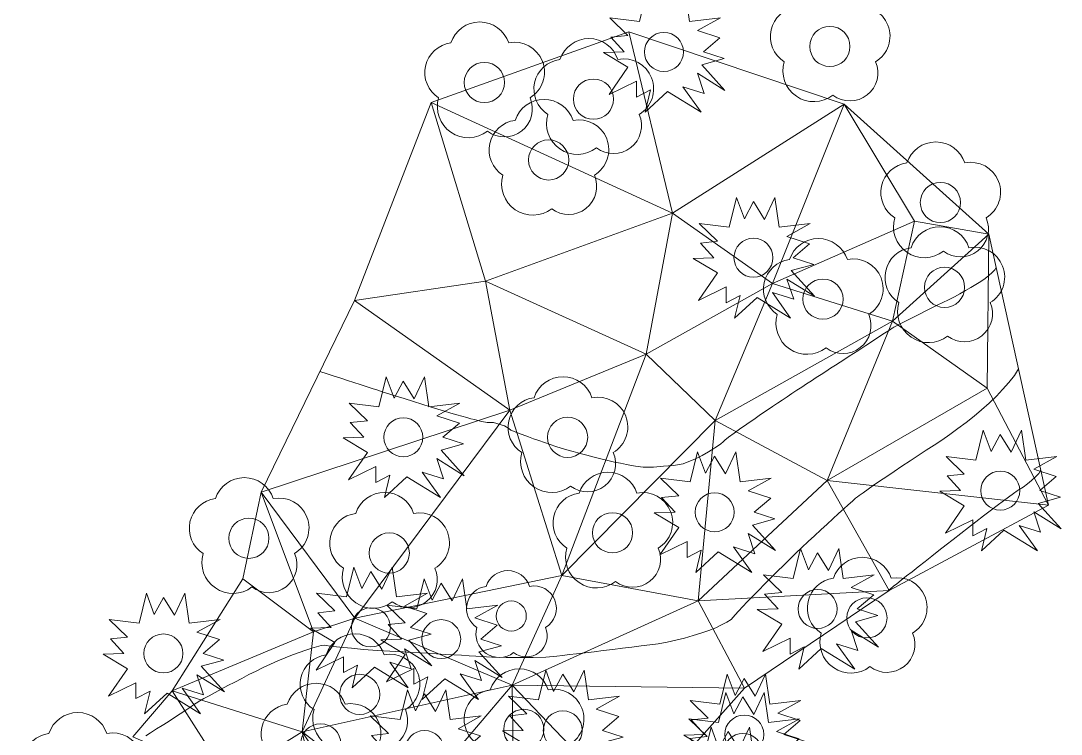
# Model space of a CAD drawing. Header units: metres. Extents: x 33479199 to 33479599, y 5709119 to 5709389.
# Drawn here: x 33479479.3 to 33479530.5, y 5709242.2 to 5709277.3 of the extents above; entities that cross this region are included whole.
import ezdxf

# ---------------------------------------------------------------- set-up
doc = ezdxf.new("R2010")
doc.units = ezdxf.units.M
doc.linetypes.add('58', pattern=[4.5, 3, -1.5])
doc.layers.get('0').update_dxf_attribs({"color": 1, "linetype": 'CONTINUOUS'})
for name, color, linetype, lineweight in [('HTW_LINIEN_HOEHENLINIEN', 171, 'CONTINUOUS', 18), ('HTW_PUNKTE_VEGETATION', 7, 'CONTINUOUS', 18), ('Wald', 255, 'CONTINUOUS', 0)]:
    doc.layers.add(name, color=color, linetype=linetype, lineweight=lineweight)
doc.layers.get('0').off()

# ---------------------------------------------------------------- blocks, each defined once
blk = doc.blocks.new('Laubbaum')
at = {"color": 0, "lineweight": -2}
blk.add_circle((0, 0), 0.165, dxfattribs=at)
for centre, radius, start, end in [((-0.0375, 0.246938), 0.25, 18.1948723, 161.8051277), ((-0.243912, 0.08198), 0.245, 97.2899464, 237.6524382), ((0.248581, 0.084865), 0.245, 301.0640108, 101.4370002), ((-0.130685, -0.198041), 0.255, 163.3552369, 307.6277171), ((0.164141, -0.216861), 0.23, 232.773955, 23.5404981)]:
    blk.add_arc(centre, radius, start, end, dxfattribs=at)
blk = doc.blocks.new('Nadelbaum')
at = {"color": 0, "lineweight": -2}
for p, q in [((-0.14, 0.495), (-0.2, 0.25)), ((-0.075, 0.32), (-0.14, 0.495)), ((0, 0.46), (-0.075, 0.32)), ((0.09, 0.315), (0, 0.46)), ((0.175, 0.495), (0.09, 0.315)), ((0.21, 0.25), (0.175, 0.495)), ((-0.2, 0.25), (-0.445, 0.28)), ((-0.445, 0.28), (-0.295, 0.135)), ((0.465, 0.28), (0.21, 0.25)), ((0.275, 0.175), (0.465, 0.28)), ((0.46, 0.115), (0.275, 0.175)), ((-0.295, 0.135), (-0.435, 0.12)), ((-0.435, 0.12), (-0.325, 0)), ((0.325, 0), (0.46, 0.115)), ((-0.325, 0), (-0.495, -0.005)), ((0.495, -0.055), (0.325, 0)), ((-0.495, -0.005), (-0.295, -0.125)), ((0.31, -0.105), (0.495, -0.055)), ((-0.295, -0.125), (-0.45, -0.35)), ((0.5, -0.315), (0.31, -0.105)), ((-0.45, -0.35), (-0.225, -0.24)), ((-0.225, -0.24), (-0.225, -0.37)), ((0.33, -0.34), (0.275, -0.175)), ((0.275, -0.175), (0.5, -0.315)), ((-0.225, -0.37), (-0.11, -0.31)), ((-0.11, -0.31), (-0.155, -0.495)), ((-0.155, -0.495), (0.03, -0.325)), ((0.03, -0.325), (0.305, -0.495)), ((0.305, -0.495), (0.155, -0.285)), ((0.155, -0.285), (0.33, -0.34))]:
    blk.add_line(p, q, dxfattribs=at)
blk.add_circle((0, 0), 0.16, dxfattribs=at)

msp = doc.modelspace()

# ---------------------------------------------------------------- linework, layer by layer
at = {"layer": 'HTW_LINIEN_HOEHENLINIEN', "color": 1, "linetype": '58', "lineweight": 18}
for points in [[(33479494.047901, 5709260.062968, 158), (33479494.402901, 5709259.946828, 158), (33479494.744901, 5709259.834828, 158), (33479495.072901, 5709259.727828, 158), (33479495.401901, 5709259.621828, 158), (33479495.716901, 5709259.519828, 158), (33479496.019901, 5709259.422828, 158), (33479496.322901, 5709259.324828, 158), (33479496.612901, 5709259.231828, 158), (33479496.889901, 5709259.142828, 158), (33479497.166901, 5709259.053828, 158), (33479497.431901, 5709258.968828, 158), (33479497.684901, 5709258.887828, 158), (33479498.190901, 5709258.726828, 158), (33479498.648901, 5709258.582828, 158), (33479499.061901, 5709258.454828, 158), (33479499.475901, 5709258.327828, 158), (33479499.844901, 5709258.215828, 158), (33479500.171901, 5709258.117828, 158), (33479500.497901, 5709258.019828, 158), (33479500.781901, 5709257.935828, 158), (33479501.027901, 5709257.865828, 158), (33479501.273901, 5709257.795828, 158), (33479501.480901, 5709257.738828, 158), (33479501.652901, 5709257.693828, 158), (33479501.994901, 5709257.603828, 158), (33479502.193901, 5709257.561828, 158), (33479502.275016, 5709257.559754, 158), (33479502.598901, 5709257.547828, 158), (33479503.134901, 5709257.393828, 158), (33479503.347131, 5709257.252453, 158), (33479503.452901, 5709257.180828, 158), (33479503.828901, 5709257.025828, 158), (33479504.313901, 5709256.846828, 158), (33479504.555901, 5709256.756828, 158), (33479504.824901, 5709256.660828, 158), (33479505.100901, 5709256.566828, 158), (33479505.376901, 5709256.472828, 158), (33479505.660901, 5709256.379828, 158), (33479505.931265, 5709256.295907, 158), (33479506.200901, 5709256.211828, 158), (33479506.517901, 5709256.120828, 158), (33479506.851901, 5709256.029828, 158), (33479507.186901, 5709255.939828, 158), (33479507.539901, 5709255.849828, 158), (33479507.881901, 5709255.766828, 158), (33479508.223901, 5709255.683828, 158), (33479508.555901, 5709255.607828, 158), (33479508.848901, 5709255.545828, 158), (33479509.140901, 5709255.482828, 158), (33479509.393901, 5709255.433828, 158), (33479509.580043, 5709255.405871, 158), (33479509.951901, 5709255.351828, 158), (33479510.466901, 5709255.353828, 158), (33479510.960901, 5709255.397828, 158), (33479511.454901, 5709255.441828, 158), (33479511.927901, 5709255.526828, 158), (33479512.215567, 5709255.639874, 158), (33479512.501901, 5709255.752828, 158), (33479512.856901, 5709255.931828, 158), (33479513.174901, 5709256.115828, 158), (33479513.491901, 5709256.299828, 158), (33479513.771901, 5709256.488828, 158), (33479513.907961, 5709256.62093, 158), (33479513.975901, 5709256.686828, 158), (33479514.161901, 5709256.829828, 158), (33479514.432901, 5709257.025828, 158), (33479514.703901, 5709257.222828, 158), (33479515.059901, 5709257.472828, 158), (33479515.466901, 5709257.752828, 158), (33479515.669901, 5709257.892828, 158), (33479515.885901, 5709258.039828, 158), (33479516.109901, 5709258.191828, 158), (33479516.334901, 5709258.343828, 158), (33479516.567901, 5709258.500828, 158), (33479516.804901, 5709258.659828, 158), (33479517.041901, 5709258.818828, 158), (33479517.282901, 5709258.978828, 158), (33479517.523901, 5709259.137828, 158), (33479517.764901, 5709259.296828, 158), (33479518.005901, 5709259.453828, 158), (33479518.242843, 5709259.607137, 158), (33479518.478901, 5709259.760828, 158), (33479518.717901, 5709259.915828, 158), (33479518.953901, 5709260.068828, 158), (33479519.189901, 5709260.221828, 158), (33479519.423901, 5709260.372828, 158), (33479519.651901, 5709260.520828, 158), (33479519.879901, 5709260.668828, 158), (33479520.101901, 5709260.812828, 158), (33479520.313901, 5709260.949828, 158), (33479520.526901, 5709261.087828, 158), (33479520.728901, 5709261.219828, 158), (33479520.916901, 5709261.342828, 158), (33479521.292901, 5709261.587828, 158), (33479521.612901, 5709261.796828, 158), (33479521.845901, 5709261.948828, 158), (33479522.078901, 5709262.100828, 158), (33479522.223901, 5709262.195828, 158), (33479522.25144, 5709262.215185, 158), (33479522.305901, 5709262.252828, 158), (33479522.640901, 5709262.426828, 158), (33479523.102901, 5709262.660828, 158), (33479523.332901, 5709262.776828, 158), (33479523.594901, 5709262.907828, 158), (33479523.869901, 5709263.043828, 158), (33479524.144901, 5709263.180828, 158), (33479524.431901, 5709263.321828, 158), (33479524.712855, 5709263.459615, 158), (33479524.991901, 5709263.595828, 158), (33479525.278901, 5709263.741828, 158), (33479525.554901, 5709263.891828, 158), (33479525.831901, 5709264.042828, 158), (33479526.098901, 5709264.196828, 158), (33479526.339901, 5709264.348828, 158), (33479526.580901, 5709264.499828, 158), (33479526.795901, 5709264.648828, 158), (33479526.968901, 5709264.789828, 158), (33479527.140901, 5709264.929828, 158), (33479527.270901, 5709265.060828, 158), (33479527.343658, 5709265.178616, 158)], [(33479485.480109, 5709242.13906, 157), (33479485.709109, 5709242.28506, 157), (33479486.003109, 5709242.46906, 157), (33479486.285572, 5709242.64305, 157), (33479486.568109, 5709242.81606, 157), (33479486.895109, 5709243.02606, 157), (33479487.174109, 5709243.21106, 157), (33479487.453109, 5709243.39506, 157), (33479487.684109, 5709243.55406, 157), (33479487.773833, 5709243.627813, 157), (33479487.818109, 5709243.66406, 157), (33479487.949109, 5709243.74406, 157), (33479488.142109, 5709243.85506, 157), (33479488.336109, 5709243.96606, 157), (33479488.592109, 5709244.10706, 157), (33479488.885109, 5709244.26606, 157), (33479489.178109, 5709244.42506, 157), (33479489.509109, 5709244.60106, 157), (33479489.853109, 5709244.78106, 157), (33479490.196109, 5709244.96006, 157), (33479490.553109, 5709245.14406, 157), (33479490.900017, 5709245.319687, 157), (33479491.245109, 5709245.49406, 157), (33479491.613109, 5709245.66406, 157), (33479491.976109, 5709245.82006, 157), (33479492.339109, 5709245.97706, 157), (33479492.697109, 5709246.12006, 157), (33479493.023109, 5709246.23806, 157), (33479493.349109, 5709246.35606, 157), (33479493.642109, 5709246.45006, 157), (33479493.876109, 5709246.51106, 157), (33479494.110109, 5709246.57106, 157), (33479494.284109, 5709246.59706, 157), (33479494.372107, 5709246.579213, 157), (33479494.547109, 5709246.54406, 157), (33479495.024109, 5709246.49206, 157), (33479495.608109, 5709246.44106, 157), (33479496.191109, 5709246.38906, 157), (33479496.881109, 5709246.33706, 157), (33479497.482663, 5709246.303835, 157), (33479497.783109, 5709246.28606, 157), (33479498.149109, 5709246.26506, 157), (33479498.546109, 5709246.24106, 157), (33479498.943109, 5709246.21806, 157), (33479499.370109, 5709246.19306, 157), (33479499.793109, 5709246.16806, 157), (33479500.216109, 5709246.14306, 157), (33479500.634109, 5709246.11806, 157), (33479501.011109, 5709246.09506, 157), (33479501.388109, 5709246.07106, 157), (33479501.725109, 5709246.04906, 157), (33479501.987712, 5709246.032237, 157), (33479502.512109, 5709245.99806, 157), (33479503.216109, 5709245.98306, 157), (33479503.879109, 5709245.98506, 157), (33479504.542109, 5709245.98606, 157), (33479505.164109, 5709246.00506, 157), (33479505.523578, 5709246.042007, 157), (33479505.703109, 5709246.05906, 157), (33479505.986109, 5709246.09006, 157), (33479506.336109, 5709246.13006, 157), (33479506.686109, 5709246.17106, 157), (33479507.103109, 5709246.22006, 157), (33479507.549109, 5709246.27406, 157), (33479507.995109, 5709246.32706, 157), (33479508.471109, 5709246.38506, 157), (33479508.939109, 5709246.44206, 157), (33479509.406109, 5709246.49906, 157), (33479509.865109, 5709246.55606, 157), (33479510.280176, 5709246.608147, 157), (33479510.695109, 5709246.66006, 157), (33479511.134109, 5709246.74206, 157), (33479511.566109, 5709246.84206, 157), (33479511.998109, 5709246.94306, 157), (33479512.422109, 5709247.06306, 157), (33479512.807109, 5709247.19106, 157), (33479513.192109, 5709247.31806, 157), (33479513.537109, 5709247.45406, 157), (33479513.811109, 5709247.58706, 157), (33479514.084109, 5709247.72006, 157), (33479514.285109, 5709247.85006, 157), (33479514.383564, 5709247.967547, 157), (33479514.481109, 5709248.08406, 157), (33479514.651109, 5709248.27006, 157), (33479514.869109, 5709248.50106, 157), (33479515.088109, 5709248.73206, 157), (33479515.355109, 5709249.00806, 157), (33479515.646109, 5709249.30406, 157), (33479515.936109, 5709249.60006, 157), (33479516.250109, 5709249.91506, 157), (33479516.564109, 5709250.22606, 157), (33479516.878109, 5709250.53606, 157), (33479517.191109, 5709250.84206, 157), (33479517.480825, 5709251.119003, 157), (33479517.769109, 5709251.39506, 157), (33479518.081109, 5709251.68906, 157), (33479518.391109, 5709251.97906, 157), (33479518.702109, 5709252.27006, 157), (33479519.011109, 5709252.55606, 157), (33479519.295109, 5709252.81606, 157), (33479519.579109, 5709253.07606, 157), (33479519.838109, 5709253.31106, 157), (33479520.048109, 5709253.49806, 157), (33479520.258109, 5709253.68506, 157), (33479520.420109, 5709253.82406, 157), (33479520.509429, 5709253.894352, 157), (33479520.598109, 5709253.96406, 157), (33479520.783109, 5709254.09606, 157), (33479521.034109, 5709254.27006, 157), (33479521.285109, 5709254.44506, 157), (33479521.602109, 5709254.66106, 157), (33479521.956109, 5709254.89906, 157), (33479522.310109, 5709255.13706, 157), (33479522.700109, 5709255.39806, 157), (33479523.097109, 5709255.66106, 157), (33479523.494109, 5709255.92306, 157), (33479523.898109, 5709256.18706, 157), (33479524.280514, 5709256.434457, 157), (33479524.662109, 5709256.68106, 157), (33479525.061109, 5709256.95606, 157), (33479525.458109, 5709257.25106, 157), (33479525.855109, 5709257.54606, 157), (33479526.250109, 5709257.86006, 157), (33479526.623109, 5709258.18506, 157), (33479526.996109, 5709258.51006, 157), (33479527.347109, 5709258.84606, 157), (33479527.657109, 5709259.18506, 157), (33479527.967109, 5709259.52306, 157), (33479528.235109, 5709259.86306, 157), (33479528.442362, 5709260.19788, 157)], [(33479521.96446, 5709249.212864, 156), (33479522.00846, 5709249.265864, 156), (33479522.03146, 5709249.290864, 156), (33479522.040462, 5709249.29981, 156), (33479522.04246, 5709249.300864, 156), (33479522.13246, 5709249.371864, 156), (33479522.28746, 5709249.494864, 156), (33479522.44346, 5709249.617864, 156), (33479522.66546, 5709249.792864, 156), (33479522.93146, 5709250.001864, 156), (33479523.19646, 5709250.210864, 156), (33479523.50546, 5709250.453864, 156), (33479523.83646, 5709250.713864, 156), (33479524.16646, 5709250.973864, 156), (33479524.51846, 5709251.250864, 156), (33479524.870456, 5709251.527786, 156), (33479525.22146, 5709251.802864, 156), (33479525.59746, 5709252.094864, 156), (33479525.97046, 5709252.381864, 156), (33479526.34346, 5709252.669864, 156), (33479526.71246, 5709252.951864, 156), (33479527.05046, 5709253.207864, 156), (33479527.38846, 5709253.462864, 156), (33479527.69446, 5709253.691864, 156), (33479527.94046, 5709253.872864, 156), (33479528.18546, 5709254.052864, 156), (33479528.37146, 5709254.184864, 156), (33479528.469994, 5709254.248609, 156), (33479528.66646, 5709254.375864, 156), (33479528.88146, 5709254.531864, 156), (33479529.07346, 5709254.699864, 156), (33479529.26546, 5709254.866864, 156), (33479529.43446, 5709255.044864, 156), (33479529.541065, 5709255.217144, 156)]]:
    msp.add_polyline3d(points, dxfattribs=at)
at = {"layer": 'Wald'}
for points in [[(33479499.517268, 5709273.299627, 158.043066), (33479509.253557, 5709276.774742, 158.127679), (33479511.404549, 5709267.851714, 158.294067)], [(33479509.253557, 5709276.774742, 158.127679), (33479511.404549, 5709267.851714, 158.294067), (33479519.853544, 5709273.216185, 158.426726)], [(33479495.752335, 5709263.552051, 158.170795), (33479499.517268, 5709273.299627, 158.043066), (33479502.195574, 5709264.506016, 158.31126)], [(33479499.517268, 5709273.299627, 158.043066), (33479502.195574, 5709264.506016, 158.31126), (33479511.404549, 5709267.851714, 158.294067)], [(33479511.404549, 5709267.851714, 158.294067), (33479516.322168, 5709264.396326, 158.426572), (33479519.853544, 5709273.216185, 158.426726)], [(33479516.322168, 5709264.396326, 158.426572), (33479519.853544, 5709273.216185, 158.426726), (33479523.324084, 5709267.470561, 158.373281)], [(33479519.853544, 5709273.216185, 158.426726), (33479523.324084, 5709267.470561, 158.373281), (33479526.982148, 5709266.817444, 158.329033)], [(33479502.195574, 5709264.506016, 158.31126), (33479510.113817, 5709260.920917, 158.268834), (33479511.404549, 5709267.851714, 158.294067)], [(33479510.113817, 5709260.920917, 158.268834), (33479511.404549, 5709267.851714, 158.294067), (33479516.322168, 5709264.396326, 158.426572)], [(33479516.322168, 5709264.396326, 158.426572), (33479522.226735, 5709262.536951, 158.042279), (33479523.324084, 5709267.470561, 158.373281)], [(33479522.226735, 5709262.536951, 158.042279), (33479523.324084, 5709267.470561, 158.373281), (33479526.982148, 5709266.817444, 158.329033)], [(33479522.226735, 5709262.536951, 158.042279), (33479526.895408, 5709259.249395, 157.229248), (33479526.982148, 5709266.817444, 158.329033)], [(33479526.895408, 5709259.249395, 157.229248), (33479526.982148, 5709266.817444, 158.329033), (33479529.921808, 5709253.491129, 155.653462)], [(33479495.752335, 5709263.552051, 158.170795), (33479502.195574, 5709264.506016, 158.31126), (33479503.392467, 5709258.165638, 158.049018)], [(33479502.195574, 5709264.506016, 158.31126), (33479503.392467, 5709258.165638, 158.049018), (33479510.113817, 5709260.920917, 158.268834)], [(33479510.113817, 5709260.920917, 158.268834), (33479513.510592, 5709257.65446, 158.135773), (33479516.322168, 5709264.396326, 158.426572)], [(33479513.510592, 5709257.65446, 158.135773), (33479516.322168, 5709264.396326, 158.426572), (33479522.226735, 5709262.536951, 158.042279)], [(33479491.146334, 5709254.123279, 157.709244), (33479495.752335, 5709263.552051, 158.170795), (33479503.392467, 5709258.165638, 158.049018)], [(33479513.510592, 5709257.65446, 158.135773), (33479519.020857, 5709254.702144, 157.341335), (33479522.226735, 5709262.536951, 158.042279)], [(33479519.020857, 5709254.702144, 157.341335), (33479522.226735, 5709262.536951, 158.042279), (33479526.895408, 5709259.249395, 157.229248)], [(33479503.392467, 5709258.165638, 158.049018), (33479505.957223, 5709250.028076, 157.715995), (33479510.113817, 5709260.920917, 158.268834)], [(33479505.957223, 5709250.028076, 157.715995), (33479510.113817, 5709260.920917, 158.268834), (33479513.510592, 5709257.65446, 158.135773)], [(33479519.020857, 5709254.702144, 157.341335), (33479526.895408, 5709259.249395, 157.229248), (33479529.921808, 5709253.491129, 155.653462)], [(33479491.146334, 5709254.123279, 157.709244), (33479495.762647, 5709247.921769, 157.250183), (33479503.392467, 5709258.165638, 158.049018)], [(33479495.762647, 5709247.921769, 157.250183), (33479503.392467, 5709258.165638, 158.049018), (33479505.957223, 5709250.028076, 157.715995)], [(33479505.957223, 5709250.028076, 157.715995), (33479512.674735, 5709248.769332, 157.363701), (33479513.510592, 5709257.65446, 158.135773)], [(33479512.674735, 5709248.769332, 157.363701), (33479513.510592, 5709257.65446, 158.135773), (33479519.020857, 5709254.702144, 157.341335)], [(33479512.674735, 5709248.769332, 157.363701), (33479519.020857, 5709254.702144, 157.341335), (33479522.07367, 5709249.286561, 155.992717)], [(33479519.020857, 5709254.702144, 157.341335), (33479522.07367, 5709249.286561, 155.992717), (33479529.921808, 5709253.491129, 155.653462)], [(33479490.2449, 5709249.8544, 157.5803), (33479491.146334, 5709254.123279, 157.709244), (33479493.728799, 5709247.25334, 157.084441)], [(33479491.146334, 5709254.123279, 157.709244), (33479493.728799, 5709247.25334, 157.084441), (33479495.762647, 5709247.921769, 157.250183)], [(33479495.762647, 5709247.921769, 157.250183), (33479503.511867, 5709244.629099, 156.780414), (33479505.957223, 5709250.028076, 157.715995)], [(33479503.511867, 5709244.629099, 156.780414), (33479505.957223, 5709250.028076, 157.715995), (33479512.674735, 5709248.769332, 157.363701)], [(33479486.7708, 5709244.348, 157.1869), (33479490.2449, 5709249.8544, 157.5803), (33479493.728799, 5709247.25334, 157.084441)], [(33479512.674735, 5709248.769332, 157.363701), (33479514.951802, 5709244.48065, 156.467669), (33479522.07367, 5709249.286561, 155.992717)], [(33479503.511867, 5709244.629099, 156.780414), (33479512.674735, 5709248.769332, 157.363701), (33479514.951802, 5709244.48065, 156.467669)], [(33479493.174, 5709242.3359, 156.3074), (33479493.728799, 5709247.25334, 157.084441), (33479495.762647, 5709247.921769, 157.250183)], [(33479493.174, 5709242.3359, 156.3074), (33479495.762647, 5709247.921769, 157.250183), (33479503.511867, 5709244.629099, 156.780414)], [(33479486.7708, 5709244.348, 157.1869), (33479493.174, 5709242.3359, 156.3074), (33479493.728799, 5709247.25334, 157.084441)], [(33479484.8379, 5709242.0897, 157.0442), (33479486.7708, 5709244.348, 157.1869), (33479489.5141, 5709240.0427, 156.3924)], [(33479486.7708, 5709244.348, 157.1869), (33479489.5141, 5709240.0427, 156.3924), (33479493.174, 5709242.3359, 156.3074)], [(33479493.174, 5709242.3359, 156.3074), (33479498.24576, 5709238.422824, 155.370875), (33479503.511867, 5709244.629099, 156.780414)], [(33479498.24576, 5709238.422824, 155.370875), (33479503.511867, 5709244.629099, 156.780414), (33479503.649729, 5709235.633779, 154.627647)], [(33479503.511867, 5709244.629099, 156.780414), (33479503.649729, 5709235.633779, 154.627647), (33479509.507324, 5709238.352723, 155.357197)], [(33479503.511867, 5709244.629099, 156.780414), (33479509.507324, 5709238.352723, 155.357197), (33479514.951802, 5709244.48065, 156.467669)], [(33479489.5141, 5709240.0427, 156.3924), (33479493.174, 5709242.3359, 156.3074), (33479494.4658, 5709236.5352, 154.8785)], [(33479493.174, 5709242.3359, 156.3074), (33479494.4658, 5709236.5352, 154.8785), (33479496.1407, 5709237.9134, 155.1629)], [(33479493.174, 5709242.3359, 156.3074), (33479496.1407, 5709237.9134, 155.1629), (33479498.24576, 5709238.422824, 155.370875)]]:
    msp.add_3dface(points, dxfattribs=at)

# ---------------------------------------------------------------- block references
at = {"layer": 'HTW_PUNKTE_VEGETATION', "color": 3, "lineweight": 18}
for name, p, xscale, yscale, zscale in [('Nadelbaum', (33479510.981013, 5709275.791174, 158.313043), 5.999000072479, 5.999000072479, 5.999000072479), ('Laubbaum', (33479519.151388, 5709276.061631, 158.357291), 5.999000072479, 5.999000072479, 5.999000072479), ('Laubbaum', (33479502.142031, 5709274.286862, 158.054304), 5.999000072479, 5.999000072479, 5.999000072479), ('Laubbaum', (33479507.513288, 5709273.468487, 158.178366), 5.999000072479, 5.999000072479, 5.999000072479), ('Laubbaum', (33479505.306389, 5709270.475723, 158.418655), 5.999000072479, 5.999000072479, 5.999000072479), ('Laubbaum', (33479524.593493, 5709268.380284, 158.505337), 5.999000072479, 5.999000072479, 5.999000072479), ('Nadelbaum', (33479515.390447, 5709265.66307, 158.517424), 5.999000072479, 5.999000072479, 5.999000072479), ('Laubbaum', (33479524.796427, 5709264.204424, 158.005718), 5.999000072479, 5.999000072479, 5.999000072479), ('Laubbaum', (33479518.812387, 5709263.62614, 158.385226), 5.999000072479, 5.999000072479, 5.999000072479), ('Nadelbaum', (33479498.152776, 5709256.82562, 158.057096), 5.999000072479, 5.999000072479, 5.999000072479), ('Laubbaum', (33479506.239843, 5709256.82512, 158.256256), 5.999000072479, 5.999000072479, 5.999000072479), ('Nadelbaum', (33479527.539755, 5709254.201682, 156.248292), 5.999000072479, 5.999000072479, 5.999000072479), ('Nadelbaum', (33479513.478541, 5709253.136485, 157.913804), 5.999000072479, 5.999000072479, 5.999000072479), ('Laubbaum', (33479508.452477, 5709252.125146, 158.090377), 5.999000072479, 5.999000072479, 5.999000072479), ('Laubbaum', (33479490.548664, 5709251.85729, 157.751333), 5.999000072479, 5.999000072479, 5.999000072479), ('Laubbaum', (33479497.461582, 5709251.12883, 157.635846), 5.999000072479, 5.999000072479, 5.999000072479), ('Nadelbaum', (33479518.548655, 5709248.377381, 156.456557), 5.999000072479, 5.999000072479, 5.999000072479), ('Laubbaum', (33479520.975255, 5709247.937309, 156.071023), 5.999000072479, 5.999000072479, 5.999000072479), ('Nadelbaum', (33479496.556078, 5709247.467644, 157.258812), 5.999000072479, 5.999000072479, 5.999000072479), ('Laubbaum', (33479503.46498, 5709248.026801, 157.39643), 4.5, 4.5, 4.5), ('Nadelbaum', (33479500.016831, 5709246.89002, 157.20918), 5.999000072479, 5.999000072479, 5.999000072479), ('Nadelbaum', (33479486.3422, 5709246.185, 159.2102), 5.999000072479, 5.999000072479, 5.999000072479), ('Laubbaum', (33479496.005962, 5709244.170618), 5.999000072479, 5.999000072479, 5.999000072479), ('Laubbaum', (33479504.083086, 5709242.448173, 156.491816), 5.999000072479, 5.999000072479, 5.999000072479), ('Nadelbaum', (33479506.002969, 5709242.401279, 156.367078), 5.999000072479, 5.999000072479, 5.999000072479), ('Nadelbaum', (33479514.936181, 5709242.19665, 156.265238), 5.999000072479, 5.999000072479, 5.999000072479), ('Laubbaum', (33479494.0858, 5709241.7364, 157.6883), 5.999000072479, 5.999000072479, 5.999000072479), ('Nadelbaum', (33479499.19692, 5709241.434366), 5.999000072479, 5.999000072479, 5.999000072479), ('Nadelbaum', (33479514.873769, 5709241.288556, 156.011385), 5.999000072479, 5.999000072479, 5.999000072479), ('Laubbaum', (33479482.354, 5709240.2964, 157.5762), 5.999000072479, 5.999000072479, 5.999000072479), ('Nadelbaum', (33479514.142559, 5709239.581754, 155.901619), 5.999000072479, 5.999000072479, 5.999000072479)]:
    msp.add_blockref(name, p, dxfattribs=dict(at, xscale=xscale, yscale=yscale, zscale=zscale))

doc.saveas('drawing.dxf')
